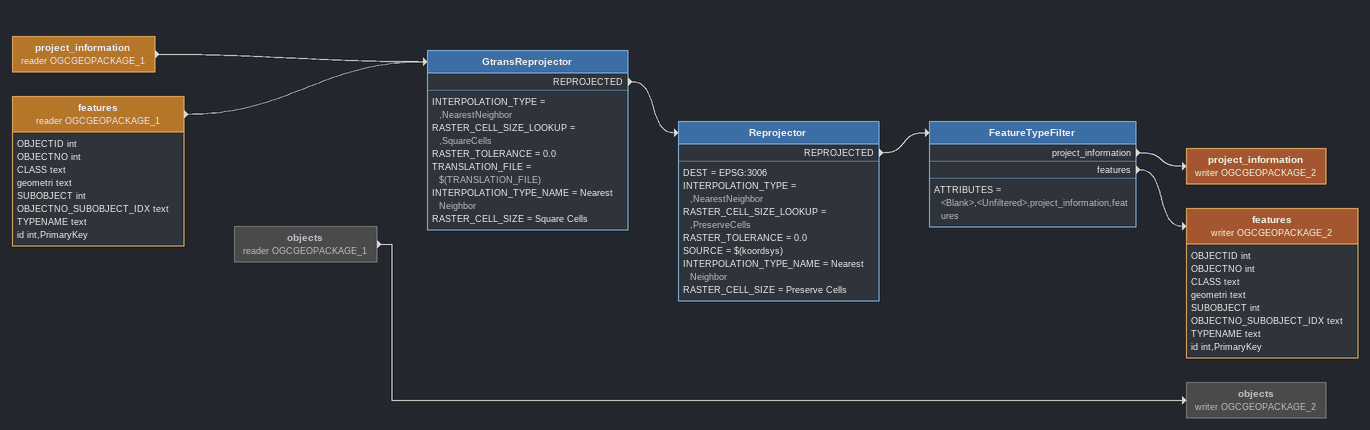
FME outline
project_information (reader OGCGEOPACKAGE_1)
    -> GtransReprojector
features (reader OGCGEOPACKAGE_1)
    attributes: OBJECTID int, OBJECTNO int, CLASS text, geometri text, SUBOBJECT int, OBJECTNO_SUBOBJECT_IDX text, TYPENAME text, id int,PrimaryKey
    -> GtransReprojector
GtransReprojector
    INTERPOLATION_TYPE = ,NearestNeighbor
    RASTER_CELL_SIZE_LOOKUP = ,SquareCells
    RASTER_TOLERANCE = 0.0
    TRANSLATION_FILE = $(TRANSLATION_FILE)
    INTERPOLATION_TYPE_NAME = Nearest Neighbor
    RASTER_CELL_SIZE = Square Cells
    REPROJECTED -> Reprojector
Reprojector
    DEST = EPSG:3006
    INTERPOLATION_TYPE = ,NearestNeighbor
    RASTER_CELL_SIZE_LOOKUP = ,PreserveCells
    RASTER_TOLERANCE = 0.0
    SOURCE = $(koordsys)
    INTERPOLATION_TYPE_NAME = Nearest Neighbor
    RASTER_CELL_SIZE = Preserve Cells
    REPROJECTED -> FeatureTypeFilter
FeatureTypeFilter
    ATTRIBUTES = <Blank>,<Unfiltered>,project_information,features
    project_information -> project_information (writer OGCGEOPACKAGE_2)
    features -> features (writer OGCGEOPACKAGE_2)
project_information (writer OGCGEOPACKAGE_2)
features (writer OGCGEOPACKAGE_2)
    attributes: OBJECTID int, OBJECTNO int, CLASS text, geometri text, SUBOBJECT int, OBJECTNO_SUBOBJECT_IDX text, TYPENAME text, id int,PrimaryKey
objects (reader OGCGEOPACKAGE_1) [off]
    -> objects (writer OGCGEOPACKAGE_2)
objects (writer OGCGEOPACKAGE_2) [off]
